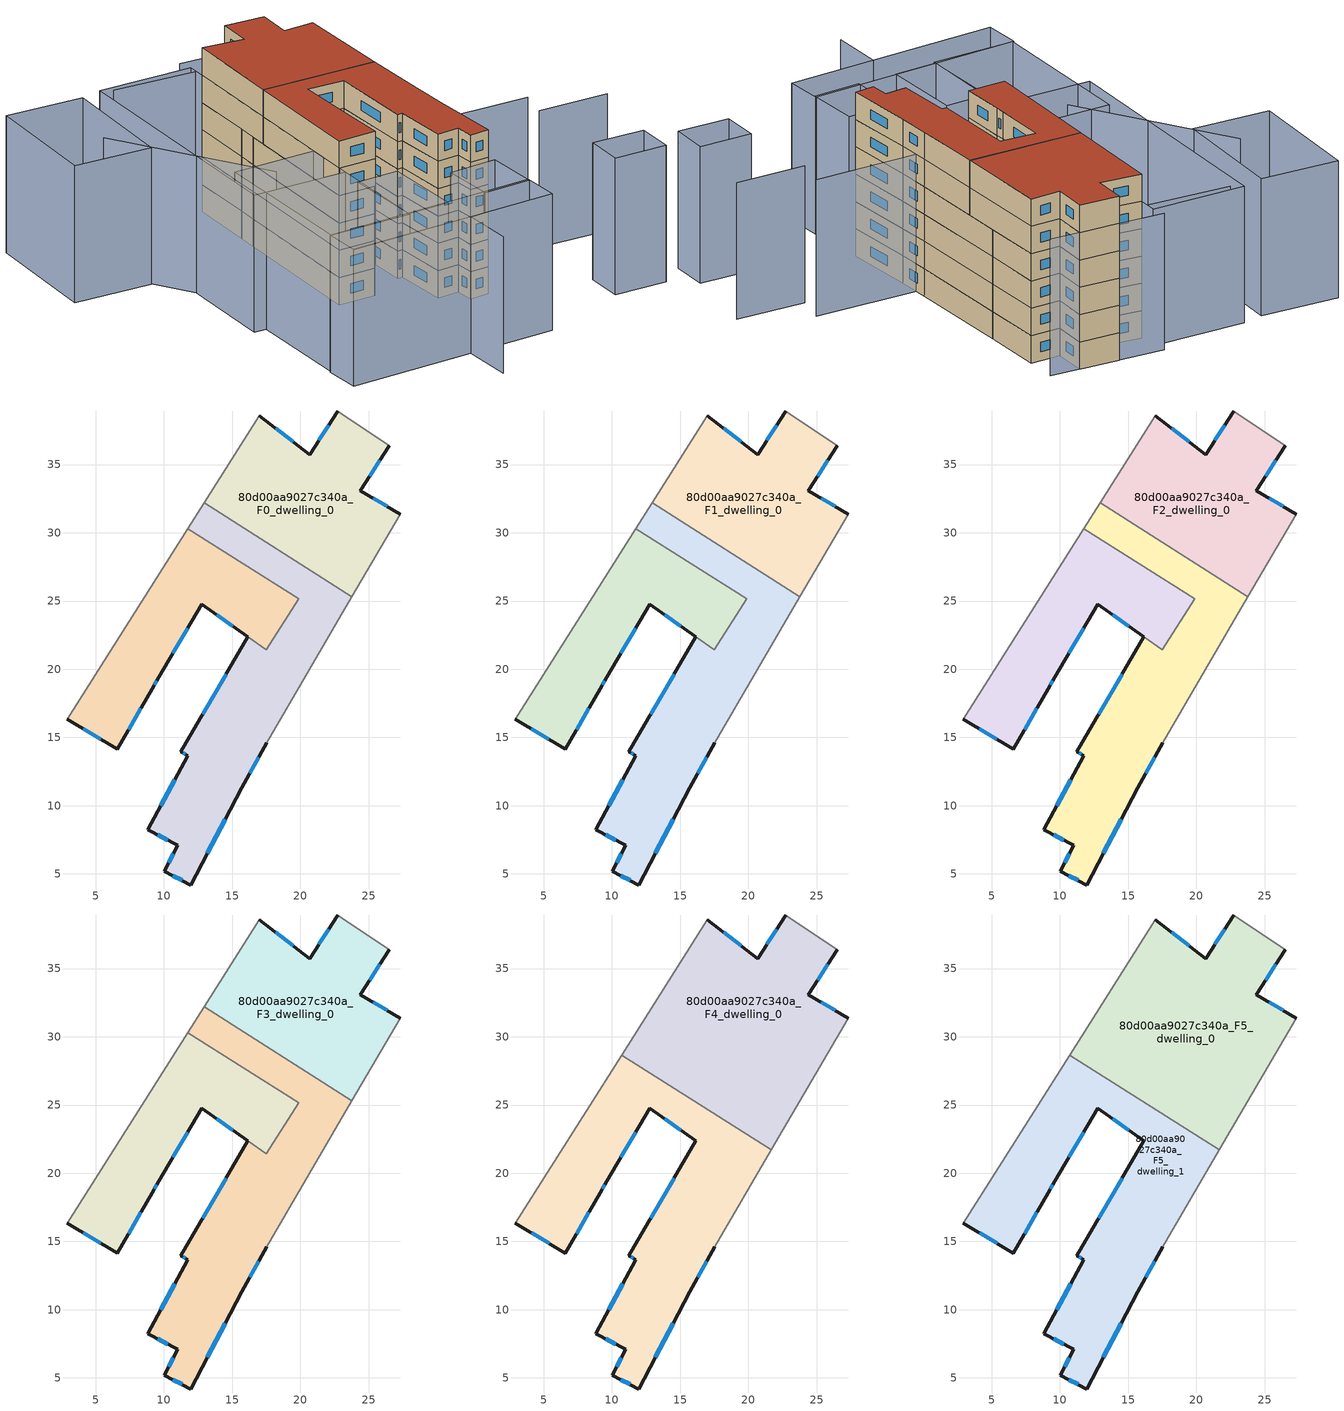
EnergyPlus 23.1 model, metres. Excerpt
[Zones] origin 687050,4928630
80d00aa9027c340a_F0_dwelling_0
 floor ground (EU_floor_Construction): 26.5,36.39 24.39,33.09 27.3,31.38 23.78,25.32 12.94,32.18 16.99,38.59 20.68,35.74 22.73,38.93 z0
 wall outside (EU_wall_Construction): 22.73,38.93 20.68,35.74 16.99,38.59 / 27.3,31.38 24.39,33.09 26.5,36.39 z0:3
 wall adiabatic (EU_wall_Construction): 26.5,36.39 22.73,38.93 / 23.78,25.32 27.3,31.38 / 16.99,38.59 12.94,32.18 z0:3
 wall to 80d00aa9027c340a_F0_dwelling_2 (EU_wall_Construction): 12.94,32.18 23.78,25.32 z0:3
 window (EU_Window_Construction): 22.07,37.89 21.35,36.77 / 25.08,34.16 25.82,35.31 / 26.36,31.93 25.34,32.53 / 19.48,36.66 18.19,37.66 z0.98:2.02
80d00aa9027c340a_F0_dwelling_1
 floor ground (EU_floor_Construction): 19.88,25.16 17.51,21.42 12.77,24.75 9.62,19.43 9.14,18.57 6.58,14.14 6.54,14.16 2.92,16.35 11.75,30.3 z0
 wall outside (EU_wall_Construction): 2.92,16.35 6.54,14.16 6.58,14.14 9.14,18.57 9.62,19.43 12.77,24.75 16.14,22.38 z0:3
 wall adiabatic (EU_wall_Construction): 11.76,30.3 2.92,16.35 z0:3
 wall to 80d00aa9027c340a_F0_dwelling_2 (EU_wall_Construction): 16.14,22.38 17.51,21.42 19.88,25.16 11.75,30.31 z0:3
 window (EU_Window_Construction): 10.65,21.16 11.75,23.02 / 9.3,18.85 9.47,19.15 / 7.42,15.58 8.31,17.13 / 4.1,15.64 5.36,14.87 / 13.87,23.98 15.05,23.15 z0.98:2.02
80d00aa9027c340a_F0_dwelling_2
 floor ground (EU_floor_Construction): 23.78,25.32 17.54,14.63 15.69,11.31 11.95,4.19 10.01,5.21 10.99,7.09 8.82,8.23 11.73,13.68 11.24,13.96 16.14,22.38 17.51,21.42 19.88,25.16 11.75,30.3 12.94,32.18 z0
 wall outside (EU_wall_Construction): 16.14,22.38 11.24,13.96 11.73,13.68 8.82,8.23 10.99,7.09 10.01,5.21 11.95,4.19 15.69,11.31 17.54,14.63 z0:3
 wall adiabatic (EU_wall_Construction): 12.94,32.18 11.76,30.3 / 17.54,14.63 23.78,25.32 z0:3
 window (EU_Window_Construction): 16.3,12.39 16.94,13.55 / 13.17,6.5 14.48,8.99 / 10.64,4.88 11.32,4.52 / 10.68,6.48 10.33,5.82 / 9.53,7.86 10.29,7.46 / 10.79,11.9 9.77,10 / 11.4,13.87 11.57,13.77 / 14.55,19.64 12.84,16.69 z0.98:2.02
80d00aa9027c340a_F1_dwelling_0
 floor to 80d00aa9027c340a_F0_dwelling_0 (EU_floor_Construction): 26.5,36.39 24.39,33.09 27.3,31.38 23.78,25.32 12.94,32.18 16.99,38.59 20.68,35.74 22.73,38.93 z3
 wall outside (EU_wall_Construction): 22.73,38.93 20.68,35.74 16.99,38.59 / 27.3,31.38 24.39,33.09 26.5,36.39 z3:6
 wall adiabatic (EU_wall_Construction): 26.5,36.39 22.73,38.93 / 23.78,25.32 27.3,31.38 / 16.99,38.59 12.94,32.18 z3:6
 wall to 80d00aa9027c340a_F1_dwelling_2 (EU_wall_Construction): 12.94,32.18 23.78,25.32 z3:6
 window (EU_Window_Construction): 22.07,37.89 21.35,36.77 / 25.08,34.16 25.82,35.31 / 26.36,31.93 25.34,32.53 / 19.48,36.66 18.19,37.66 z3.98:5.02
80d00aa9027c340a_F1_dwelling_1
 floor to 80d00aa9027c340a_F0_dwelling_1 (EU_floor_Construction): 19.88,25.16 17.51,21.42 12.77,24.75 9.62,19.43 9.14,18.57 6.58,14.14 6.54,14.16 2.92,16.35 11.75,30.3 z3
 wall outside (EU_wall_Construction): 2.92,16.35 6.54,14.16 6.58,14.14 9.14,18.57 9.62,19.43 12.77,24.75 16.14,22.38 z3:6
 wall adiabatic (EU_wall_Construction): 11.76,30.3 2.92,16.35 z3:6
 wall to 80d00aa9027c340a_F1_dwelling_2 (EU_wall_Construction): 16.14,22.38 17.51,21.42 19.88,25.16 11.75,30.31 z3:6
 window (EU_Window_Construction): 10.65,21.16 11.75,23.02 / 9.3,18.85 9.47,19.15 / 7.42,15.58 8.31,17.13 / 4.1,15.64 5.36,14.87 / 13.87,23.98 15.05,23.15 z3.98:5.02
80d00aa9027c340a_F1_dwelling_2
 floor to 80d00aa9027c340a_F0_dwelling_2 (EU_floor_Construction): 23.78,25.32 17.54,14.63 15.69,11.31 11.95,4.19 10.01,5.21 10.99,7.09 8.82,8.23 11.73,13.68 11.24,13.96 16.14,22.38 17.51,21.42 19.88,25.16 11.75,30.3 12.94,32.18 z3
 wall outside (EU_wall_Construction): 16.14,22.38 11.24,13.96 11.73,13.68 8.82,8.23 10.99,7.09 10.01,5.21 11.95,4.19 15.69,11.31 17.54,14.63 z3:6
 wall adiabatic (EU_wall_Construction): 12.94,32.18 11.76,30.3 / 17.54,14.63 23.78,25.32 z3:6
 window (EU_Window_Construction): 16.3,12.39 16.94,13.55 / 13.17,6.5 14.48,8.99 / 10.64,4.88 11.32,4.52 / 10.68,6.48 10.33,5.82 / 9.53,7.86 10.29,7.46 / 10.79,11.9 9.77,10 / 11.4,13.87 11.57,13.77 / 14.55,19.64 12.84,16.69 z3.98:5.02
80d00aa9027c340a_F2_dwelling_0
 floor to 80d00aa9027c340a_F1_dwelling_0 (EU_floor_Construction): 26.5,36.39 24.39,33.09 27.3,31.38 23.78,25.32 12.94,32.18 16.99,38.59 20.68,35.74 22.73,38.93 z6
 wall outside (EU_wall_Construction): 22.73,38.93 20.68,35.74 16.99,38.59 / 27.3,31.38 24.39,33.09 26.5,36.39 z6:9
 wall adiabatic (EU_wall_Construction): 26.5,36.39 22.73,38.93 / 23.78,25.32 27.3,31.38 / 16.99,38.59 12.94,32.18 z6:9
 wall to 80d00aa9027c340a_F2_dwelling_2 (EU_wall_Construction): 12.94,32.18 23.78,25.32 z6:9
 window (EU_Window_Construction): 22.07,37.89 21.35,36.77 / 25.08,34.16 25.82,35.31 / 26.36,31.93 25.34,32.53 / 19.48,36.66 18.19,37.66 z6.98:8.02
80d00aa9027c340a_F2_dwelling_1
 floor to 80d00aa9027c340a_F1_dwelling_1 (EU_floor_Construction): 19.88,25.16 17.51,21.42 12.77,24.75 9.62,19.43 9.14,18.57 6.58,14.14 6.54,14.16 2.92,16.35 11.75,30.3 z6
 wall outside (EU_wall_Construction): 2.92,16.35 6.54,14.16 6.58,14.14 9.14,18.57 9.62,19.43 12.77,24.75 16.14,22.38 z6:9
 wall adiabatic (EU_wall_Construction): 11.76,30.3 2.92,16.35 z6:9
 wall to 80d00aa9027c340a_F2_dwelling_2 (EU_wall_Construction): 16.14,22.38 17.51,21.42 19.88,25.16 11.75,30.31 z6:9
 window (EU_Window_Construction): 10.65,21.16 11.75,23.02 / 9.3,18.85 9.47,19.15 / 7.42,15.58 8.31,17.13 / 4.1,15.64 5.36,14.87 / 13.87,23.98 15.05,23.15 z6.98:8.02
80d00aa9027c340a_F2_dwelling_2
 floor to 80d00aa9027c340a_F1_dwelling_2 (EU_floor_Construction): 23.78,25.32 17.54,14.63 15.69,11.31 11.95,4.19 10.01,5.21 10.99,7.09 8.82,8.23 11.73,13.68 11.24,13.96 16.14,22.38 17.51,21.42 19.88,25.16 11.75,30.3 12.94,32.18 z6
 wall outside (EU_wall_Construction): 16.14,22.38 11.24,13.96 11.73,13.68 8.82,8.23 10.99,7.09 10.01,5.21 11.95,4.19 15.69,11.31 17.54,14.63 z6:9
 wall adiabatic (EU_wall_Construction): 12.94,32.18 11.76,30.3 / 17.54,14.63 23.78,25.32 z6:9
 window (EU_Window_Construction): 16.3,12.39 16.94,13.55 / 13.17,6.5 14.48,8.99 / 10.64,4.88 11.32,4.52 / 10.68,6.48 10.33,5.82 / 9.53,7.86 10.29,7.46 / 10.79,11.9 9.77,10 / 11.4,13.87 11.57,13.77 / 14.55,19.64 12.84,16.69 z6.98:8.02
80d00aa9027c340a_F3_dwelling_0
 floor to 80d00aa9027c340a_F2_dwelling_0 (EU_floor_Construction): 26.5,36.39 24.39,33.09 27.3,31.38 23.78,25.32 12.94,32.18 16.99,38.59 20.68,35.74 22.73,38.93 z9
 wall outside (EU_wall_Construction): 22.73,38.93 20.68,35.74 16.99,38.59 / 27.3,31.38 24.39,33.09 26.5,36.39 z9:12
 wall adiabatic (EU_wall_Construction): 26.5,36.39 22.73,38.93 / 23.78,25.32 27.3,31.38 / 16.99,38.59 12.94,32.18 z9:12
 wall to 80d00aa9027c340a_F3_dwelling_2 (EU_wall_Construction): 12.94,32.18 23.78,25.32 z9:12
 window (EU_Window_Construction): 22.07,37.89 21.35,36.77 / 25.08,34.16 25.82,35.31 / 26.36,31.93 25.34,32.53 / 19.48,36.66 18.19,37.66 z9.98:11.02
80d00aa9027c340a_F3_dwelling_1
 floor to 80d00aa9027c340a_F2_dwelling_1 (EU_floor_Construction): 19.88,25.16 17.51,21.42 12.77,24.75 9.62,19.43 9.14,18.57 6.58,14.14 6.54,14.16 2.92,16.35 11.75,30.3 z9
 wall outside (EU_wall_Construction): 2.92,16.35 6.54,14.16 6.58,14.14 9.14,18.57 9.62,19.43 12.77,24.75 16.14,22.38 z9:12
 wall adiabatic (EU_wall_Construction): 11.76,30.3 2.92,16.35 z9:12
 wall to 80d00aa9027c340a_F3_dwelling_2 (EU_wall_Construction): 16.14,22.38 17.51,21.42 19.88,25.16 11.75,30.31 z9:12
 window (EU_Window_Construction): 10.65,21.16 11.75,23.02 / 9.3,18.85 9.47,19.15 / 7.42,15.58 8.31,17.13 / 4.1,15.64 5.36,14.87 / 13.87,23.98 15.05,23.15 z9.98:11.02
80d00aa9027c340a_F3_dwelling_2
 floor to 80d00aa9027c340a_F2_dwelling_2 (EU_floor_Construction): 23.78,25.32 17.54,14.63 15.69,11.31 11.95,4.19 10.01,5.21 10.99,7.09 8.82,8.23 11.73,13.68 11.24,13.96 16.14,22.38 17.51,21.42 19.88,25.16 11.75,30.3 12.94,32.18 z9
 wall outside (EU_wall_Construction): 16.14,22.38 11.24,13.96 11.73,13.68 8.82,8.23 10.99,7.09 10.01,5.21 11.95,4.19 15.69,11.31 17.54,14.63 z9:12
 wall adiabatic (EU_wall_Construction): 12.94,32.18 11.76,30.3 / 17.54,14.63 23.78,25.32 z9:12
 window (EU_Window_Construction): 16.3,12.39 16.94,13.55 / 13.17,6.5 14.48,8.99 / 10.64,4.88 11.32,4.52 / 10.68,6.48 10.33,5.82 / 9.53,7.86 10.29,7.46 / 10.79,11.9 9.77,10 / 11.4,13.87 11.57,13.77 / 14.55,19.64 12.84,16.69 z9.98:11.02
80d00aa9027c340a_F4_dwelling_0
 floor to 80d00aa9027c340a_F3_dwelling_0 (EU_floor_Construction): 26.5,36.39 24.39,33.09 27.3,31.38 23.78,25.32 12.94,32.18 16.99,38.59 20.68,35.74 22.73,38.93 z12
 floor to 80d00aa9027c340a_F3_dwelling_2 (EU_floor_Construction): 23.78,25.32 21.67,21.71 19.88,25.16 11.76,30.3 12.94,32.18 z12; 19.88,25.16 21.67,21.71 18.83,23.51 z12
 floor to 80d00aa9027c340a_F3_dwelling_1 (EU_floor_Construction): 19.88,25.16 18.83,23.51 10.71,28.65 11.76,30.3 z12
 wall outside (EU_wall_Construction): 22.73,38.93 20.68,35.74 16.99,38.59 / 27.3,31.38 24.39,33.09 26.5,36.39 z12:15
 wall adiabatic (EU_wall_Construction): 16.99,38.59 10.71,28.65 / 26.5,36.39 22.73,38.93 / 21.67,21.71 27.3,31.38 z12:15
 wall to 80d00aa9027c340a_F4_dwelling_1 (EU_wall_Construction): 10.71,28.65 21.67,21.71 z12:15
 window (EU_Window_Construction): 19.48,36.66 18.19,37.66 / 22.07,37.89 21.35,36.77 / 25.08,34.16 25.82,35.31 / 26.36,31.93 25.34,32.53 z12.98:14.02
80d00aa9027c340a_F4_dwelling_1
 floor to 80d00aa9027c340a_F3_dwelling_1 (EU_floor_Construction): 18.83,23.51 17.51,21.42 12.77,24.75 9.62,19.43 9.14,18.57 6.58,14.14 2.92,16.35 10.71,28.65 z12
 floor to 80d00aa9027c340a_F3_dwelling_2 (EU_floor_Construction): 21.67,21.71 17.54,14.63 15.69,11.31 11.95,4.19 10.01,5.21 10.99,7.09 8.82,8.23 11.73,13.68 11.24,13.96 16.14,22.38 17.51,21.42 18.83,23.51 z12
 wall outside (EU_wall_Construction): 2.92,16.35 6.58,14.14 9.14,18.57 9.62,19.43 12.77,24.75 16.14,22.38 11.24,13.96 11.73,13.68 8.82,8.23 10.99,7.09 10.01,5.21 11.95,4.19 15.69,11.31 17.54,14.63 z12:15
 wall adiabatic (EU_wall_Construction): 10.71,28.65 2.92,16.35 / 17.54,14.63 21.67,21.71 z12:15
 window (EU_Window_Construction): 13.17,6.5 14.48,8.99 / 10.64,4.88 11.32,4.52 / 10.68,6.48 10.33,5.82 / 9.53,7.86 10.29,7.46 / 10.79,11.9 9.77,10 / 11.4,13.87 11.57,13.77 / 14.55,19.64 12.84,16.69 / 13.87,23.98 15.05,23.15 / 10.65,21.16 11.75,23.02 / 9.3,18.85 9.47,19.15 / 7.42,15.58 8.31,17.13 / 4.11,15.63 5.39,14.86 / 16.3,12.39 16.94,13.55 z12.98:14.02
80d00aa9027c340a_F5_dwelling_0
 floor to 80d00aa9027c340a_F4_dwelling_0 (EU_floor_Construction): 26.5,36.39 24.39,33.09 27.3,31.38 21.67,21.71 10.71,28.65 16.99,38.59 20.68,35.74 22.73,38.93 z15
 wall outside (EU_wall_Construction): 22.73,38.93 20.68,35.74 16.99,38.59 / 27.3,31.38 24.39,33.09 26.5,36.39 z15:18
 wall adiabatic (EU_wall_Construction): 16.99,38.59 10.71,28.65 / 26.5,36.39 22.73,38.93 / 21.67,21.71 27.3,31.38 z15:18
 wall to 80d00aa9027c340a_F5_dwelling_1 (EU_wall_Construction): 10.71,28.65 21.67,21.71 z15:18
 window (EU_Window_Construction): 19.48,36.66 18.19,37.66 / 22.07,37.89 21.35,36.77 / 25.08,34.16 25.82,35.31 / 26.36,31.93 25.34,32.53 z15.98:17.02
 roof outside (EU_roof_Construction): 21.67,21.71 27.3,31.38 24.39,33.09 26.5,36.39 22.73,38.93 20.68,35.74 16.99,38.59 10.71,28.65 z18
80d00aa9027c340a_F5_dwelling_1
 floor to 80d00aa9027c340a_F4_dwelling_1 (EU_floor_Construction): 21.67,21.71 17.54,14.63 15.69,11.31 11.95,4.19 10.01,5.21 10.99,7.09 8.82,8.23 11.73,13.68 11.24,13.96 16.14,22.38 12.77,24.75 9.62,19.43 9.14,18.57 6.58,14.14 2.92,16.35 10.71,28.65 z15
 wall outside (EU_wall_Construction): 2.92,16.35 6.58,14.14 9.14,18.57 9.62,19.43 12.77,24.75 16.14,22.38 11.24,13.96 11.73,13.68 8.82,8.23 10.99,7.09 10.01,5.21 11.95,4.19 15.69,11.31 17.54,14.63 z15:18
 wall adiabatic (EU_wall_Construction): 10.71,28.65 2.92,16.35 / 17.54,14.63 21.67,21.71 z15:18
 window (EU_Window_Construction): 13.17,6.5 14.48,8.99 / 10.64,4.88 11.32,4.52 / 10.68,6.48 10.33,5.82 / 9.53,7.86 10.29,7.46 / 10.79,11.9 9.77,10 / 11.4,13.87 11.57,13.77 / 14.55,19.64 12.84,16.69 / 13.87,23.98 15.05,23.15 / 10.65,21.16 11.75,23.02 / 9.3,18.85 9.47,19.15 / 7.42,15.58 8.31,17.13 / 4.11,15.63 5.39,14.86 / 16.3,12.39 16.94,13.55 z15.98:17.02
 roof outside (EU_roof_Construction): 15.69,11.31 17.54,14.63 21.67,21.71 10.71,28.65 2.92,16.35 6.58,14.14 9.14,18.57 9.62,19.43 12.77,24.75 16.14,22.38 11.24,13.96 11.73,13.68 8.82,8.23 10.99,7.09 10.01,5.21 11.95,4.19 z18
shading: -13.98,6.39 -1.72,-0.59 / -1.72,-0.59 -4.61,-5.67 / 30.9,0.3 24.25,4.62 / -0.87,40.7 -0.62,21.62 / 26.68,7.08 15.99,13.9 / 29.24,34.42 18.52,41.85 / 17.41,39.54 9.8,44.87 / 19.67,-3.63 24.69,-6.81 / 24.69,-6.81 22.39,-10.44 / 22.39,-10.44 17.37,-7.25 / 17.37,-7.25 19.67,-3.63 / 4.06,0.65 6.93,5.91 / 6.93,5.91 11.64,3.34 / 11.64,3.34 8.76,-1.92 / 8.76,-1.92 4.06,0.65 / 6.87,-5.42 -14.02,6.33 / -14.02,6.33 -11.96,9.97 / -11.96,9.97 8.92,-1.78 / 8.92,-1.78 6.87,-5.42 / 0.34,2.92 -3.81,5.3 / -3.81,5.3 0.74,13.23 / 0.74,13.23 4.89,10.85 / 4.89,10.85 0.34,2.92 / -11.85,9.91 -2.51,25.32 / -2.51,25.32 5.44,20.5 / 5.44,20.5 -3.9,5.09 / -3.9,5.09 -11.85,9.91 / 18.15,40.41 2.32,15.36 / 2.32,15.36 -6.68,21.04 / -6.68,21.04 9.15,46.09 / 9.15,46.09 18.15,40.41 / 6.81,46.89 -0.94,35.36 / -0.94,35.36 -8.25,40.27 / -8.25,40.27 -0.49,51.8 / -0.49,51.8 6.81,46.89 z0:15
[Building]
EU S2 Campaign: North Axis=0; Terrain=City; Solar Distribution=FullExterior
[Site:Location]
Bologna: Latitude=44.5; Longitude=11.25; Time Zone=1; Elevation=37
[SizingPeriod:WeatherFileDays]
AnnualSizingPeriod: Begin Month=1; Begin Day of Month=1; End Month=12; End Day of Month=31; Day of Week for Start Day=Monday; Use Weather File Daylight Saving Period=No; Use Weather File Rain and Snow Indicators=No
[MATERIAL]
EU_InternalMass_Material: Roughness=MediumRough; Thickness=0.1; Conductivity=1; Density=1800; Specific Heat=900; Thermal Absorptance=0.9; Solar Absorptance=0.7; Visible Absorptance=0.7
[MATERIAL:NOMASS] Roughness=MediumRough; Thermal Absorptance=0.9; Solar Absorptance=0.7; Visible Absorptance=0.7
Name | Thermal Resistance
EU_wall_NoMass | 0.905828
EU_roof_NoMass | 0.37593
EU_floor_NoMass | 0.67114
[WINDOWMATERIAL:SIMPLEGLAZINGSYSTEM]
EU_Window_SimpleGlazing: UFactor=4.52486; Solar Heat Gain Coefficient=0.85; Visible Transmittance=0.85
[CONSTRUCTION]
EU_wall_Construction: EU_wall_NoMass
EU_roof_Construction: EU_roof_NoMass
EU_floor_Construction: EU_floor_NoMass
EU_InternalMass_Construction: EU_InternalMass_Material
EU_Window_Construction: EU_Window_SimpleGlazing
[ZONE] Type=1; Multiplier=1; Ceiling Height=autocalculate; Floor Area=autocalculate; Part of Total Floor Area=Yes
Name | Volume
80d00aa9027c340a_F0_dwelling_0 | 323.814
80d00aa9027c340a_F1_dwelling_0; 80d00aa9027c340a_F2_dwelling_0; 80d00aa9027c340a_F3_dwelling_0 | 323.815
80d00aa9027c340a_F4_dwelling_0 | 485.688
80d00aa9027c340a_F5_dwelling_0 | 485.689
80d00aa9027c340a_F0_dwelling_1; 80d00aa9027c340a_F1_dwelling_1; 80d00aa9027c340a_F2_dwelling_1; 80d00aa9027c340a_F3_dwelling_1 | 271.408
80d00aa9027c340a_F4_dwelling_1 | 485.684
80d00aa9027c340a_F5_dwelling_1 | 485.682
80d00aa9027c340a_F0_dwelling_2; 80d00aa9027c340a_F1_dwelling_2; 80d00aa9027c340a_F2_dwelling_2; 80d00aa9027c340a_F3_dwelling_2 | 376.171
[INTERNALMASS] Construction=EU_InternalMass_Construction
Name | Zone or ZoneList | Surface Area
80d00aa9027c340a_F0_dwelling_0_EU_InternalMass | 80d00aa9027c340a_F0_dwelling_0 | 107.938
80d00aa9027c340a_F0_dwelling_1_EU_InternalMass | 80d00aa9027c340a_F0_dwelling_1 | 90.4703
80d00aa9027c340a_F0_dwelling_2_EU_InternalMass | 80d00aa9027c340a_F0_dwelling_2 | 125.391
80d00aa9027c340a_F1_dwelling_0_EU_InternalMass | 80d00aa9027c340a_F1_dwelling_0 | 107.938
80d00aa9027c340a_F1_dwelling_1_EU_InternalMass | 80d00aa9027c340a_F1_dwelling_1 | 90.4703
80d00aa9027c340a_F1_dwelling_2_EU_InternalMass | 80d00aa9027c340a_F1_dwelling_2 | 125.391
80d00aa9027c340a_F2_dwelling_0_EU_InternalMass | 80d00aa9027c340a_F2_dwelling_0 | 107.938
80d00aa9027c340a_F2_dwelling_1_EU_InternalMass | 80d00aa9027c340a_F2_dwelling_1 | 90.4703
80d00aa9027c340a_F2_dwelling_2_EU_InternalMass | 80d00aa9027c340a_F2_dwelling_2 | 125.391
80d00aa9027c340a_F3_dwelling_0_EU_InternalMass | 80d00aa9027c340a_F3_dwelling_0 | 107.938
80d00aa9027c340a_F3_dwelling_1_EU_InternalMass | 80d00aa9027c340a_F3_dwelling_1 | 90.4703
80d00aa9027c340a_F3_dwelling_2_EU_InternalMass | 80d00aa9027c340a_F3_dwelling_2 | 125.391
80d00aa9027c340a_F4_dwelling_0_EU_InternalMass | 80d00aa9027c340a_F4_dwelling_0 | 161.896
80d00aa9027c340a_F4_dwelling_1_EU_InternalMass | 80d00aa9027c340a_F4_dwelling_1 | 161.895
80d00aa9027c340a_F5_dwelling_0_EU_InternalMass | 80d00aa9027c340a_F5_dwelling_0 | 161.896
80d00aa9027c340a_F5_dwelling_1_EU_InternalMass | 80d00aa9027c340a_F5_dwelling_1 | 161.895
[OTHEREQUIPMENT] Fuel Type=Electricity; Design Level Calculation Method=Watts/Area; Power per Zone Floor Area=1; Fraction Latent=0; Fraction Radiant=0; Fraction Lost=0; Carbon Dioxide Generation Rate=0; EndUse Subcategory=EU_Step8_InternalGains
Name | Zone or ZoneList or Space or SpaceList | Schedule
EU_Step8_InternalGain_80d00aa9027c340a_F0_dwelling_0_f000 | 80d00aa9027c340a_F0_dwelling_0 | EU_Step8_GainSchedule_80d00aa9027c340a_F0_dwelling_0_f000
EU_Step8_InternalGain_80d00aa9027c340a_F0_dwelling_1_f000 | 80d00aa9027c340a_F0_dwelling_1 | EU_Step8_GainSchedule_80d00aa9027c340a_F0_dwelling_1_f000
EU_Step8_InternalGain_80d00aa9027c340a_F0_dwelling_2_f000 | 80d00aa9027c340a_F0_dwelling_2 | EU_Step8_GainSchedule_80d00aa9027c340a_F0_dwelling_2_f000
EU_Step8_InternalGain_80d00aa9027c340a_F1_dwelling_0_f000 | 80d00aa9027c340a_F1_dwelling_0 | EU_Step8_GainSchedule_80d00aa9027c340a_F1_dwelling_0_f000
EU_Step8_InternalGain_80d00aa9027c340a_F1_dwelling_1_f000 | 80d00aa9027c340a_F1_dwelling_1 | EU_Step8_GainSchedule_80d00aa9027c340a_F1_dwelling_1_f000
EU_Step8_InternalGain_80d00aa9027c340a_F1_dwelling_2_f000 | 80d00aa9027c340a_F1_dwelling_2 | EU_Step8_GainSchedule_80d00aa9027c340a_F1_dwelling_2_f000
EU_Step8_InternalGain_80d00aa9027c340a_F2_dwelling_0_f000 | 80d00aa9027c340a_F2_dwelling_0 | EU_Step8_GainSchedule_80d00aa9027c340a_F2_dwelling_0_f000
EU_Step8_InternalGain_80d00aa9027c340a_F2_dwelling_1_f000 | 80d00aa9027c340a_F2_dwelling_1 | EU_Step8_GainSchedule_80d00aa9027c340a_F2_dwelling_1_f000
EU_Step8_InternalGain_80d00aa9027c340a_F2_dwelling_2_f000 | 80d00aa9027c340a_F2_dwelling_2 | EU_Step8_GainSchedule_80d00aa9027c340a_F2_dwelling_2_f000
EU_Step8_InternalGain_80d00aa9027c340a_F3_dwelling_0_f000 | 80d00aa9027c340a_F3_dwelling_0 | EU_Step8_GainSchedule_80d00aa9027c340a_F3_dwelling_0_f000
EU_Step8_InternalGain_80d00aa9027c340a_F3_dwelling_1_f000 | 80d00aa9027c340a_F3_dwelling_1 | EU_Step8_GainSchedule_80d00aa9027c340a_F3_dwelling_1_f000
EU_Step8_InternalGain_80d00aa9027c340a_F3_dwelling_2_f000 | 80d00aa9027c340a_F3_dwelling_2 | EU_Step8_GainSchedule_80d00aa9027c340a_F3_dwelling_2_f000
EU_Step8_InternalGain_80d00aa9027c340a_F4_dwelling_0_f000 | 80d00aa9027c340a_F4_dwelling_0 | EU_Step8_GainSchedule_80d00aa9027c340a_F4_dwelling_0_f000
EU_Step8_InternalGain_80d00aa9027c340a_F4_dwelling_1_f000 | 80d00aa9027c340a_F4_dwelling_1 | EU_Step8_GainSchedule_80d00aa9027c340a_F4_dwelling_1_f000
EU_Step8_InternalGain_80d00aa9027c340a_F5_dwelling_0_f000 | 80d00aa9027c340a_F5_dwelling_0 | EU_Step8_GainSchedule_80d00aa9027c340a_F5_dwelling_0_f000
EU_Step8_InternalGain_80d00aa9027c340a_F5_dwelling_1_f000 | 80d00aa9027c340a_F5_dwelling_1 | EU_Step8_GainSchedule_80d00aa9027c340a_F5_dwelling_1_f000
[ZONEVENTILATION:DESIGNFLOWRATE] Schedule=EU_AlwaysOn; Design Flow Rate Calculation Method=AirChanges/Hour; Air Changes per Hour=0.73129; Ventilation Type=Natural; Fan Pressure Rise=0; Fan Total Efficiency=1; Constant Term Coefficient=1; Temperature Term Coefficient=0; Velocity Term Coefficient=0; Velocity Squared Term Coefficient=0; Minimum Indoor Temperature=-100; Maximum Indoor Temperature=100; Delta Temperature=-100; Minimum Outdoor Temperature=-100; Maximum Outdoor Temperature=100; Maximum Wind Speed=40
Name | Zone or ZoneList or Space or SpaceList
EU_ConstantAir_80d00aa9027c340a_F0_dwelling_0 | 80d00aa9027c340a_F0_dwelling_0
EU_ConstantAir_80d00aa9027c340a_F0_dwelling_1 | 80d00aa9027c340a_F0_dwelling_1
EU_ConstantAir_80d00aa9027c340a_F0_dwelling_2 | 80d00aa9027c340a_F0_dwelling_2
EU_ConstantAir_80d00aa9027c340a_F1_dwelling_0 | 80d00aa9027c340a_F1_dwelling_0
EU_ConstantAir_80d00aa9027c340a_F1_dwelling_1 | 80d00aa9027c340a_F1_dwelling_1
EU_ConstantAir_80d00aa9027c340a_F1_dwelling_2 | 80d00aa9027c340a_F1_dwelling_2
EU_ConstantAir_80d00aa9027c340a_F2_dwelling_0 | 80d00aa9027c340a_F2_dwelling_0
EU_ConstantAir_80d00aa9027c340a_F2_dwelling_1 | 80d00aa9027c340a_F2_dwelling_1
EU_ConstantAir_80d00aa9027c340a_F2_dwelling_2 | 80d00aa9027c340a_F2_dwelling_2
EU_ConstantAir_80d00aa9027c340a_F3_dwelling_0 | 80d00aa9027c340a_F3_dwelling_0
EU_ConstantAir_80d00aa9027c340a_F3_dwelling_1 | 80d00aa9027c340a_F3_dwelling_1
EU_ConstantAir_80d00aa9027c340a_F3_dwelling_2 | 80d00aa9027c340a_F3_dwelling_2
EU_ConstantAir_80d00aa9027c340a_F4_dwelling_0 | 80d00aa9027c340a_F4_dwelling_0
EU_ConstantAir_80d00aa9027c340a_F4_dwelling_1 | 80d00aa9027c340a_F4_dwelling_1
EU_ConstantAir_80d00aa9027c340a_F5_dwelling_0 | 80d00aa9027c340a_F5_dwelling_0
EU_ConstantAir_80d00aa9027c340a_F5_dwelling_1 | 80d00aa9027c340a_F5_dwelling_1
[HVACTEMPLATE:THERMOSTAT] Constant Heating Setpoint=20; Constant Cooling Setpoint=50
EU_HeatOnly_80d00aa9027c340a_F0_dwelling_0; EU_HeatOnly_80d00aa9027c340a_F0_dwelling_1; EU_HeatOnly_80d00aa9027c340a_F0_dwelling_2; EU_HeatOnly_80d00aa9027c340a_F1_dwelling_0; EU_HeatOnly_80d00aa9027c340a_F1_dwelling_1; EU_HeatOnly_80d00aa9027c340a_F1_dwelling_2; EU_HeatOnly_80d00aa9027c340a_F2_dwelling_0; EU_HeatOnly_80d00aa9027c340a_F2_dwelling_1; EU_HeatOnly_80d00aa9027c340a_F2_dwelling_2; EU_HeatOnly_80d00aa9027c340a_F3_dwelling_0; EU_HeatOnly_80d00aa9027c340a_F3_dwelling_1; EU_HeatOnly_80d00aa9027c340a_F3_dwelling_2; EU_HeatOnly_80d00aa9027c340a_F4_dwelling_0; EU_HeatOnly_80d00aa9027c340a_F4_dwelling_1; EU_HeatOnly_80d00aa9027c340a_F5_dwelling_0; EU_HeatOnly_80d00aa9027c340a_F5_dwelling_1
[HVACTEMPLATE:ZONE:IDEALLOADSAIRSYSTEM] System Availability Schedule=EU_AlwaysOn; Maximum Heating Supply Air Temperature=50; Minimum Cooling Supply Air Temperature=13; Maximum Heating Supply Air Humidity Ratio=0.0156; Minimum Cooling Supply Air Humidity Ratio=0.0077; Heating Limit=NoLimit; Cooling Limit=NoLimit; Heating Availability Schedule=EU_AlwaysOn; Cooling Availability Schedule=EU_CoolingOff; Dehumidification Control Type=ConstantSensibleHeatRatio; Cooling Sensible Heat Ratio=0.7; Dehumidification Setpoint=60; Humidification Control Type=None; Humidification Setpoint=30; Outdoor Air Method=None; Outdoor Air Flow Rate per Person=0.00944; Outdoor Air Flow Rate per Zone Floor Area=0; Outdoor Air Flow Rate per Zone=0; Demand Controlled Ventilation Type=None; Outdoor Air Economizer Type=NoEconomizer; Heat Recovery Type=None; Sensible Heat Recovery Effectiveness=0.7; Latent Heat Recovery Effectiveness=0.65
Name | Template Thermostat
80d00aa9027c340a_F0_dwelling_0 | EU_HeatOnly_80d00aa9027c340a_F0_dwelling_0
80d00aa9027c340a_F0_dwelling_1 | EU_HeatOnly_80d00aa9027c340a_F0_dwelling_1
80d00aa9027c340a_F0_dwelling_2 | EU_HeatOnly_80d00aa9027c340a_F0_dwelling_2
80d00aa9027c340a_F1_dwelling_0 | EU_HeatOnly_80d00aa9027c340a_F1_dwelling_0
80d00aa9027c340a_F1_dwelling_1 | EU_HeatOnly_80d00aa9027c340a_F1_dwelling_1
80d00aa9027c340a_F1_dwelling_2 | EU_HeatOnly_80d00aa9027c340a_F1_dwelling_2
80d00aa9027c340a_F2_dwelling_0 | EU_HeatOnly_80d00aa9027c340a_F2_dwelling_0
80d00aa9027c340a_F2_dwelling_1 | EU_HeatOnly_80d00aa9027c340a_F2_dwelling_1
80d00aa9027c340a_F2_dwelling_2 | EU_HeatOnly_80d00aa9027c340a_F2_dwelling_2
80d00aa9027c340a_F3_dwelling_0 | EU_HeatOnly_80d00aa9027c340a_F3_dwelling_0
80d00aa9027c340a_F3_dwelling_1 | EU_HeatOnly_80d00aa9027c340a_F3_dwelling_1
80d00aa9027c340a_F3_dwelling_2 | EU_HeatOnly_80d00aa9027c340a_F3_dwelling_2
80d00aa9027c340a_F4_dwelling_0 | EU_HeatOnly_80d00aa9027c340a_F4_dwelling_0
80d00aa9027c340a_F4_dwelling_1 | EU_HeatOnly_80d00aa9027c340a_F4_dwelling_1
80d00aa9027c340a_F5_dwelling_0 | EU_HeatOnly_80d00aa9027c340a_F5_dwelling_0
80d00aa9027c340a_F5_dwelling_1 | EU_HeatOnly_80d00aa9027c340a_F5_dwelling_1
[SIZING:ZONE] Zone Cooling Design Supply Air Temperature Input Method=SupplyAirTemperature; Zone Cooling Design Supply Air Temperature=13; Zone Heating Design Supply Air Temperature Input Method=SupplyAirTemperature; Zone Heating Design Supply Air Temperature=50; Zone Cooling Design Supply Air Humidity Ratio=0.008; Zone Heating Design Supply Air Humidity Ratio=0.008; Cooling Design Air Flow Method=DesignDay; Cooling Design Air Flow Rate=0; Cooling Minimum Air Flow per Zone Floor Area=0.000762; Cooling Minimum Air Flow=0; Cooling Minimum Air Flow Fraction=0.2; Heating Design Air Flow Method=DesignDay; Heating Design Air Flow Rate=0; Heating Maximum Air Flow per Zone Floor Area=0.002032; Heating Maximum Air Flow=0.141576; Heating Maximum Air Flow Fraction=0.3; Account for Dedicated Outdoor Air System=No; Dedicated Outdoor Air System Control Strategy=NeutralSupplyAir; Dedicated Outdoor Air Low Setpoint Temperature for Design=autosize; Dedicated Outdoor Air High Setpoint Temperature for Design=autosize; Zone Load Sizing Method=Sensible Load Only No Latent Load; Zone Latent Cooling Design Supply Air Humidity Ratio Input Method=HumidityRatioDifference; Zone Cooling Design Supply Air Humidity Ratio Difference=0.005; Zone Latent Heating Design Supply Air Humidity Ratio Input Method=HumidityRatioDifference; Zone Humidification Design Supply Air Humidity Ratio Difference=0.005
80d00aa9027c340a_F0_dwelling_0; 80d00aa9027c340a_F0_dwelling_1; 80d00aa9027c340a_F0_dwelling_2; 80d00aa9027c340a_F1_dwelling_0; 80d00aa9027c340a_F1_dwelling_1; 80d00aa9027c340a_F1_dwelling_2; 80d00aa9027c340a_F2_dwelling_0; 80d00aa9027c340a_F2_dwelling_1; 80d00aa9027c340a_F2_dwelling_2; 80d00aa9027c340a_F3_dwelling_0; 80d00aa9027c340a_F3_dwelling_1; 80d00aa9027c340a_F3_dwelling_2; 80d00aa9027c340a_F4_dwelling_0; 80d00aa9027c340a_F4_dwelling_1; 80d00aa9027c340a_F5_dwelling_0; 80d00aa9027c340a_F5_dwelling_1
[SCHEDULE:CONSTANT]
Name | Hourly Value
EU_AlwaysOn | 1
EU_CoolingOff | 0
[SCHEDULE:FILE] Column Number=1; Rows to Skip at Top=0; Number of Hours of Data=8760; Column Separator=Comma; Interpolate to Timestep=No; Minutes per Item=60; Adjust Schedule for Daylight Savings=Yes
Name | File
EU_Step8_GainSchedule_80d00aa9027c340a_F0_dwelling_0_f000 | ../../schedules/80d00aa9027c340a/80d00aa9027c340a_F0_dwelling_0_f000_gain.csv
EU_Step8_GainSchedule_80d00aa9027c340a_F0_dwelling_1_f000 | ../../schedules/80d00aa9027c340a/80d00aa9027c340a_F0_dwelling_1_f000_gain.csv
EU_Step8_GainSchedule_80d00aa9027c340a_F0_dwelling_2_f000 | ../../schedules/80d00aa9027c340a/80d00aa9027c340a_F0_dwelling_2_f000_gain.csv
EU_Step8_GainSchedule_80d00aa9027c340a_F1_dwelling_0_f000 | ../../schedules/80d00aa9027c340a/80d00aa9027c340a_F1_dwelling_0_f000_gain.csv
EU_Step8_GainSchedule_80d00aa9027c340a_F1_dwelling_1_f000 | ../../schedules/80d00aa9027c340a/80d00aa9027c340a_F1_dwelling_1_f000_gain.csv
EU_Step8_GainSchedule_80d00aa9027c340a_F1_dwelling_2_f000 | ../../schedules/80d00aa9027c340a/80d00aa9027c340a_F1_dwelling_2_f000_gain.csv
EU_Step8_GainSchedule_80d00aa9027c340a_F2_dwelling_0_f000 | ../../schedules/80d00aa9027c340a/80d00aa9027c340a_F2_dwelling_0_f000_gain.csv
EU_Step8_GainSchedule_80d00aa9027c340a_F2_dwelling_1_f000 | ../../schedules/80d00aa9027c340a/80d00aa9027c340a_F2_dwelling_1_f000_gain.csv
EU_Step8_GainSchedule_80d00aa9027c340a_F2_dwelling_2_f000 | ../../schedules/80d00aa9027c340a/80d00aa9027c340a_F2_dwelling_2_f000_gain.csv
EU_Step8_GainSchedule_80d00aa9027c340a_F3_dwelling_0_f000 | ../../schedules/80d00aa9027c340a/80d00aa9027c340a_F3_dwelling_0_f000_gain.csv
EU_Step8_GainSchedule_80d00aa9027c340a_F3_dwelling_1_f000 | ../../schedules/80d00aa9027c340a/80d00aa9027c340a_F3_dwelling_1_f000_gain.csv
EU_Step8_GainSchedule_80d00aa9027c340a_F3_dwelling_2_f000 | ../../schedules/80d00aa9027c340a/80d00aa9027c340a_F3_dwelling_2_f000_gain.csv
EU_Step8_GainSchedule_80d00aa9027c340a_F4_dwelling_0_f000 | ../../schedules/80d00aa9027c340a/80d00aa9027c340a_F4_dwelling_0_f000_gain.csv
EU_Step8_GainSchedule_80d00aa9027c340a_F4_dwelling_1_f000 | ../../schedules/80d00aa9027c340a/80d00aa9027c340a_F4_dwelling_1_f000_gain.csv
EU_Step8_GainSchedule_80d00aa9027c340a_F5_dwelling_0_f000 | ../../schedules/80d00aa9027c340a/80d00aa9027c340a_F5_dwelling_0_f000_gain.csv
EU_Step8_GainSchedule_80d00aa9027c340a_F5_dwelling_1_f000 | ../../schedules/80d00aa9027c340a/80d00aa9027c340a_F5_dwelling_1_f000_gain.csv
